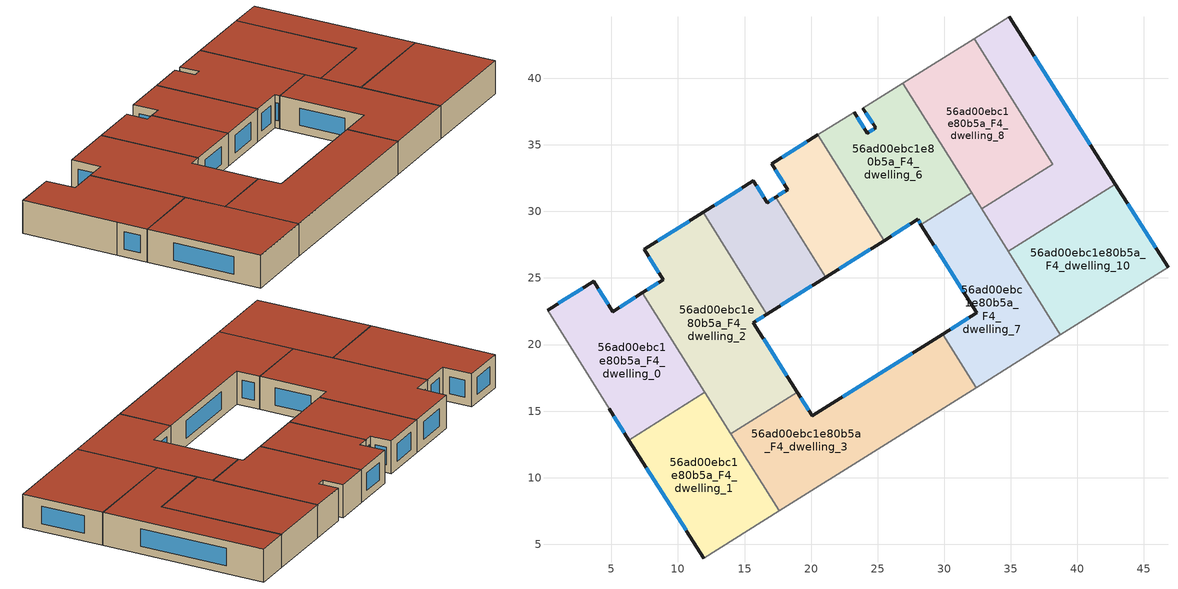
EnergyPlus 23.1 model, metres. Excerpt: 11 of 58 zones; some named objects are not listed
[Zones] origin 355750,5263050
56ad00ebc1e80b5a_F4_dwelling_0
 floor to 56ad00ebc1e80b5a_F3_dwelling_0 (EU_floor_Construction): 7.33,23.88 12.02,16.4 6.32,12.83 4.84,15.17 0.2,22.58 3.66,24.74 5.09,22.48 z12
 wall outside (EU_wall_Construction): 4.84,15.17 6.32,12.83 / 7.33,23.88 5.09,22.48 3.66,24.74 0.2,22.58 z12:15
 wall to 56ad00ebc1e80b5a_F4_dwelling_1 (EU_wall_Construction): 6.32,12.83 12.02,16.4 z12:15
 wall adiabatic (EU_wall_Construction): 0.2,22.58 4.84,15.17 z12:15
 wall to 56ad00ebc1e80b5a_F4_dwelling_2 (EU_wall_Construction): 12.02,16.4 7.33,23.88 z12:15
 window (EU_Window_Construction): 5.19,14.62 5.97,13.38 / 2.85,24.23 1.01,23.08 / 4.75,23.01 3.99,24.21 / 6.8,23.55 5.61,22.81 z12.7:14.3
 roof outside (EU_roof_Construction): 12.02,16.4 7.33,23.88 5.09,22.48 3.66,24.74 0.2,22.58 4.84,15.17 6.32,12.83 z15
56ad00ebc1e80b5a_F4_dwelling_1
 floor to 56ad00ebc1e80b5a_F3_dwelling_1 (EU_floor_Construction): 12.02,16.4 17.59,7.5 11.92,3.95 6.32,12.83 z12
 wall outside (EU_wall_Construction): 6.32,12.83 11.92,3.95 z12:15
 wall adiabatic (EU_wall_Construction): 11.92,3.95 17.59,7.5 z12:15
 wall to 56ad00ebc1e80b5a_F4_dwelling_3 (EU_wall_Construction): 17.59,7.5 13.96,13.3 z12:15
 wall to 56ad00ebc1e80b5a_F4_dwelling_2 (EU_wall_Construction): 13.96,13.3 12.02,16.4 z12:15
 window (EU_Window_Construction): 7.63,10.74 10.61,6.04 z12.7:14.3
 roof outside (EU_roof_Construction): 17.59,7.5 12.02,16.4 6.32,12.83 11.92,3.95 z15
56ad00ebc1e80b5a_F4_dwelling_10
 floor to 56ad00ebc1e80b5a_F3_dwelling_10 (EU_floor_Construction): 42.85,32.05 46.81,25.8 38.73,20.74 34.8,27.01 z12
 wall outside (EU_wall_Construction): 46.81,25.8 42.85,32.05 z12:15
 wall to 56ad00ebc1e80b5a_F4_dwelling_9 (EU_wall_Construction): 42.85,32.05 34.8,27.01 z12:15
 wall adiabatic (EU_wall_Construction): 38.73,20.74 46.81,25.8 z12:15
 wall to 56ad00ebc1e80b5a_F4_dwelling_7 (EU_wall_Construction): 34.8,27.01 38.73,20.74 z12:15
 window (EU_Window_Construction): 45.88,27.26 43.78,30.58 z12.7:14.3
 roof outside (EU_roof_Construction): 46.81,25.8 42.85,32.05 34.8,27.01 38.73,20.74 z15
56ad00ebc1e80b5a_F4_dwelling_2
 floor to 56ad00ebc1e80b5a_F3_dwelling_2 (EU_floor_Construction): 11.88,29.92 16.66,22.28 15.65,21.65 18.95,16.42 13.96,13.3 7.33,23.88 8.9,24.86 7.46,27.15 z12
 wall outside (EU_wall_Construction): 18.95,16.42 15.65,21.65 16.66,22.28 / 11.88,29.92 7.46,27.15 8.9,24.86 7.33,23.88 z12:15
 wall to 56ad00ebc1e80b5a_F4_dwelling_4 (EU_wall_Construction): 16.66,22.28 11.88,29.92 z12:15
 wall to 56ad00ebc1e80b5a_F4_dwelling_3 (EU_wall_Construction): 13.96,13.3 18.95,16.42 z12:15
 window (EU_Window_Construction): 15.89,21.8 16.43,22.13 / 18.18,17.65 16.43,20.42 / 8.53,24.63 7.7,24.11 / 7.79,26.61 8.56,25.4 / 10.84,29.27 8.49,27.8 z12.7:14.3
 roof outside (EU_roof_Construction): 18.95,16.42 15.65,21.65 16.66,22.28 11.88,29.92 7.46,27.15 8.9,24.86 7.33,23.88 13.96,13.3 z15
56ad00ebc1e80b5a_F4_dwelling_3
 floor to 56ad00ebc1e80b5a_F3_dwelling_3 (EU_floor_Construction): 29.89,20.77 32.39,16.77 17.59,7.5 13.96,13.3 18.95,16.42 20.08,14.64 z12
 wall outside (EU_wall_Construction): 29.89,20.77 20.08,14.64 18.95,16.42 z12:15
 wall to 56ad00ebc1e80b5a_F4_dwelling_7 (EU_wall_Construction): 32.39,16.77 29.89,20.77 z12:15
 wall adiabatic (EU_wall_Construction): 17.59,7.5 32.39,16.77 z12:15
 window (EU_Window_Construction): 19.81,15.06 19.21,16 / 27.58,19.33 22.38,16.08 z12.7:14.3
 roof outside (EU_roof_Construction): 32.39,16.77 29.89,20.77 20.08,14.64 18.95,16.42 13.96,13.3 17.59,7.5 z15
56ad00ebc1e80b5a_F4_dwelling_4
 floor to 56ad00ebc1e80b5a_F3_dwelling_4 (EU_floor_Construction): 17.34,31.07 21.1,25.06 16.66,22.28 11.88,29.92 15.67,32.29 16.7,30.67 z12
 wall outside (EU_wall_Construction): 16.66,22.28 21.1,25.06 / 17.34,31.07 16.7,30.67 15.67,32.29 11.88,29.92 z12:15
 wall to 56ad00ebc1e80b5a_F4_dwelling_5 (EU_wall_Construction): 21.1,25.06 17.34,31.07 z12:15
 window (EU_Window_Construction): 17.7,22.94 20.06,24.41 / 14.78,31.73 12.77,30.48 / 16.46,31.05 15.91,31.91 / 17.19,30.97 16.85,30.76 z12.7:14.3
 roof outside (EU_roof_Construction): 21.1,25.06 17.34,31.07 16.7,30.67 15.67,32.29 11.88,29.92 16.66,22.28 z15
56ad00ebc1e80b5a_F4_dwelling_5
 floor to 56ad00ebc1e80b5a_F3_dwelling_5 (EU_floor_Construction): 20.51,35.75 25.48,27.81 21.1,25.06 17.34,31.07 18.25,31.64 17.03,33.57 z12
 wall outside (EU_wall_Construction): 21.1,25.06 25.48,27.81 / 20.51,35.75 17.03,33.57 18.25,31.64 17.34,31.07 z12:15
 wall to 56ad00ebc1e80b5a_F4_dwelling_6 (EU_wall_Construction): 25.48,27.81 20.51,35.75 z12:15
 window (EU_Window_Construction): 22.13,25.71 24.45,27.16 / 18.04,31.5 17.55,31.2 / 17.32,33.12 17.96,32.09 / 19.69,35.24 17.85,34.08 z12.7:14.3
 roof outside (EU_roof_Construction): 25.48,27.81 20.51,35.75 17.03,33.57 18.25,31.64 17.34,31.07 21.1,25.06 z15
56ad00ebc1e80b5a_F4_dwelling_6
 floor to 56ad00ebc1e80b5a_F3_dwelling_6 (EU_floor_Construction): 26.89,39.64 32.05,31.39 28.25,29.01 28.01,29.4 25.48,27.81 20.51,35.75 23.22,37.45 24.22,35.87 24.84,36.27 23.88,37.76 z12
 wall outside (EU_wall_Construction): 23.88,37.76 24.84,36.27 24.22,35.87 23.22,37.45 / 25.48,27.81 28.01,29.4 28.25,29.01 z12:15
 wall adiabatic (EU_wall_Construction): 23.22,37.45 20.51,35.75 / 26.89,39.64 23.88,37.76 z12:15
 wall to 56ad00ebc1e80b5a_F4_dwelling_7 (EU_wall_Construction): 28.25,29.01 32.05,31.39 z12:15
 wall to 56ad00ebc1e80b5a_F4_dwelling_8 (EU_wall_Construction): 32.05,31.39 26.89,39.64 z12:15
 window (EU_Window_Construction): 23.98,36.24 23.46,37.08 / 24.7,36.18 24.36,35.97 / 24.11,37.41 24.62,36.62 / 28.07,29.31 28.2,29.1 / 26.07,28.18 27.42,29.02 z12.7:14.3
 roof outside (EU_roof_Construction): 32.05,31.39 26.89,39.64 23.88,37.76 24.84,36.27 24.22,35.87 23.22,37.45 20.51,35.75 25.48,27.81 28.01,29.4 28.25,29.01 z15
56ad00ebc1e80b5a_F4_dwelling_7
 floor to 56ad00ebc1e80b5a_F3_dwelling_7 (EU_floor_Construction): 32.05,31.39 38.73,20.74 32.39,16.77 29.89,20.77 32.44,22.37 28.25,29.01 z12
 wall outside (EU_wall_Construction): 28.25,29.01 32.44,22.37 29.89,20.77 z12:15
 wall adiabatic (EU_wall_Construction): 32.39,16.77 38.73,20.74 z12:15
 wall to 56ad00ebc1e80b5a_F4_dwelling_9 (EU_wall_Construction): 34.8,27.01 32.81,30.18 z12:15
 wall to 56ad00ebc1e80b5a_F4_dwelling_8 (EU_wall_Construction): 32.81,30.18 32.05,31.39 z12:15
 window (EU_Window_Construction): 31.84,22 30.49,21.15 / 29.24,27.45 31.46,23.93 z12.7:14.3
 roof outside (EU_roof_Construction): 38.73,20.74 32.05,31.39 28.25,29.01 32.44,22.37 29.89,20.77 32.39,16.77 z15
56ad00ebc1e80b5a_F4_dwelling_8
 floor to 56ad00ebc1e80b5a_F3_dwelling_8 (EU_floor_Construction): 32.25,42.98 38.16,33.54 32.81,30.18 26.89,39.64 z12
 wall to 56ad00ebc1e80b5a_F4_dwelling_9 (EU_wall_Construction): 32.81,30.18 38.16,33.54 32.25,42.98 z12:15
 wall adiabatic (EU_wall_Construction): 32.25,42.98 26.89,39.64 z12:15
 roof outside (EU_roof_Construction): 38.16,33.54 32.25,42.98 26.89,39.64 32.81,30.18 z15
56ad00ebc1e80b5a_F4_dwelling_9
 floor to 56ad00ebc1e80b5a_F3_dwelling_9 (EU_floor_Construction): 34.88,44.62 42.85,32.05 34.8,27.01 32.81,30.18 38.16,33.54 32.25,42.98 z12
 wall outside (EU_wall_Construction): 42.85,32.05 34.88,44.62 z12:15
 wall adiabatic (EU_wall_Construction): 34.88,44.62 32.25,42.98 z12:15
 window (EU_Window_Construction): 40.98,35 36.75,41.67 z12.7:14.3
 roof outside (EU_roof_Construction): 42.85,32.05 34.88,44.62 32.25,42.98 38.16,33.54 32.81,30.18 34.8,27.01 z15
[Building]
EU S2 Campaign: North Axis=0; Terrain=City; Solar Distribution=FullExterior
[Site:Location]
Budapest.Ferenc.Liszt.Intl.AP: Latitude=47.437; Longitude=19.256; Time Zone=1; Elevation=185
[SizingPeriod:WeatherFileDays]
AnnualSizingPeriod: Begin Month=1; Begin Day of Month=1; End Month=12; End Day of Month=31; Day of Week for Start Day=Monday; Use Weather File Daylight Saving Period=No; Use Weather File Rain and Snow Indicators=No
[MATERIAL]
EU_InternalMass_Material: Roughness=MediumRough; Thickness=0.1; Conductivity=1; Density=1800; Specific Heat=900; Thermal Absorptance=0.9; Solar Absorptance=0.7; Visible Absorptance=0.7
[MATERIAL:NOMASS] Roughness=MediumRough; Thermal Absorptance=0.9; Solar Absorptance=0.7; Visible Absorptance=0.7
Name | Thermal Resistance
EU_wall_NoMass | 0.832559
EU_roof_NoMass | 1.39638
EU_floor_NoMass | 0.872794
[WINDOWMATERIAL:SIMPLEGLAZINGSYSTEM]
EU_Window_SimpleGlazing: UFactor=2.79869; Solar Heat Gain Coefficient=0.75; Visible Transmittance=0.75
[CONSTRUCTION]
EU_wall_Construction: EU_wall_NoMass
EU_roof_Construction: EU_roof_NoMass
EU_floor_Construction: EU_floor_NoMass
EU_Window_Construction: EU_Window_SimpleGlazing
EU_InternalMass_Construction: EU_InternalMass_Material
[ZONE] Type=1; Multiplier=1; Ceiling Height=autocalculate; Floor Area=autocalculate; Part of Total Floor Area=Yes
Name | Volume
56ad00ebc1e80b5a_F4_dwelling_0; 56ad00ebc1e80b5a_F4_dwelling_9 | 211.201
56ad00ebc1e80b5a_F4_dwelling_1 | 211.216
56ad00ebc1e80b5a_F4_dwelling_10 | 211.165
56ad00ebc1e80b5a_F4_dwelling_2 | 284.892
56ad00ebc1e80b5a_F4_dwelling_3 | 284.901
56ad00ebc1e80b5a_F4_dwelling_4 | 137.043
56ad00ebc1e80b5a_F4_dwelling_5 | 137.954
56ad00ebc1e80b5a_F4_dwelling_6 | 211.184
56ad00ebc1e80b5a_F4_dwelling_7 | 211.195
56ad00ebc1e80b5a_F4_dwelling_8 | 211.198
[INTERNALMASS] Construction=EU_InternalMass_Construction
Name | Zone or ZoneList | Surface Area
56ad00ebc1e80b5a_F4_dwelling_0_EU_InternalMass | 56ad00ebc1e80b5a_F4_dwelling_0 | 70.4003
56ad00ebc1e80b5a_F4_dwelling_1_EU_InternalMass | 56ad00ebc1e80b5a_F4_dwelling_1 | 70.3989
56ad00ebc1e80b5a_F4_dwelling_2_EU_InternalMass | 56ad00ebc1e80b5a_F4_dwelling_2 | 94.9643
56ad00ebc1e80b5a_F4_dwelling_3_EU_InternalMass | 56ad00ebc1e80b5a_F4_dwelling_3 | 94.9614
56ad00ebc1e80b5a_F4_dwelling_4_EU_InternalMass | 56ad00ebc1e80b5a_F4_dwelling_4 | 45.6812
56ad00ebc1e80b5a_F4_dwelling_5_EU_InternalMass | 56ad00ebc1e80b5a_F4_dwelling_5 | 45.9846
56ad00ebc1e80b5a_F4_dwelling_6_EU_InternalMass | 56ad00ebc1e80b5a_F4_dwelling_6 | 70.394
56ad00ebc1e80b5a_F4_dwelling_7_EU_InternalMass | 56ad00ebc1e80b5a_F4_dwelling_7 | 70.4002
56ad00ebc1e80b5a_F4_dwelling_8_EU_InternalMass | 56ad00ebc1e80b5a_F4_dwelling_8 | 70.3995
56ad00ebc1e80b5a_F4_dwelling_9_EU_InternalMass | 56ad00ebc1e80b5a_F4_dwelling_9 | 70.4004
56ad00ebc1e80b5a_F4_dwelling_10_EU_InternalMass | 56ad00ebc1e80b5a_F4_dwelling_10 | 70.3911
[OTHEREQUIPMENT] Fuel Type=Electricity; Design Level Calculation Method=Watts/Area; Power per Zone Floor Area=1; Fraction Latent=0; Fraction Radiant=0; Fraction Lost=0; Carbon Dioxide Generation Rate=0; EndUse Subcategory=EU_Step8_InternalGains
Name | Zone or ZoneList or Space or SpaceList | Schedule
EU_Step8_InternalGain_56ad00ebc1e80b5a_F4_dwelling_0_f000 | 56ad00ebc1e80b5a_F4_dwelling_0 | EU_Step8_GainSchedule_56ad00ebc1e80b5a_F4_dwelling_0_f000
EU_Step8_InternalGain_56ad00ebc1e80b5a_F4_dwelling_1_f000 | 56ad00ebc1e80b5a_F4_dwelling_1 | EU_Step8_GainSchedule_56ad00ebc1e80b5a_F4_dwelling_1_f000
EU_Step8_InternalGain_56ad00ebc1e80b5a_F4_dwelling_2_f000 | 56ad00ebc1e80b5a_F4_dwelling_2 | EU_Step8_GainSchedule_56ad00ebc1e80b5a_F4_dwelling_2_f000
EU_Step8_InternalGain_56ad00ebc1e80b5a_F4_dwelling_3_f000 | 56ad00ebc1e80b5a_F4_dwelling_3 | EU_Step8_GainSchedule_56ad00ebc1e80b5a_F4_dwelling_3_f000
EU_Step8_InternalGain_56ad00ebc1e80b5a_F4_dwelling_4_f000 | 56ad00ebc1e80b5a_F4_dwelling_4 | EU_Step8_GainSchedule_56ad00ebc1e80b5a_F4_dwelling_4_f000
EU_Step8_InternalGain_56ad00ebc1e80b5a_F4_dwelling_5_f000 | 56ad00ebc1e80b5a_F4_dwelling_5 | EU_Step8_GainSchedule_56ad00ebc1e80b5a_F4_dwelling_5_f000
EU_Step8_InternalGain_56ad00ebc1e80b5a_F4_dwelling_6_f000 | 56ad00ebc1e80b5a_F4_dwelling_6 | EU_Step8_GainSchedule_56ad00ebc1e80b5a_F4_dwelling_6_f000
EU_Step8_InternalGain_56ad00ebc1e80b5a_F4_dwelling_7_f000 | 56ad00ebc1e80b5a_F4_dwelling_7 | EU_Step8_GainSchedule_56ad00ebc1e80b5a_F4_dwelling_7_f000
EU_Step8_InternalGain_56ad00ebc1e80b5a_F4_dwelling_8_f000 | 56ad00ebc1e80b5a_F4_dwelling_8 | EU_Step8_GainSchedule_56ad00ebc1e80b5a_F4_dwelling_8_f000
EU_Step8_InternalGain_56ad00ebc1e80b5a_F4_dwelling_9_f000 | 56ad00ebc1e80b5a_F4_dwelling_9 | EU_Step8_GainSchedule_56ad00ebc1e80b5a_F4_dwelling_9_f000
EU_Step8_InternalGain_56ad00ebc1e80b5a_F4_dwelling_10_f000 | 56ad00ebc1e80b5a_F4_dwelling_10 | EU_Step8_GainSchedule_56ad00ebc1e80b5a_F4_dwelling_10_f000
[ZONEVENTILATION:DESIGNFLOWRATE] Schedule=EU_AlwaysOn; Design Flow Rate Calculation Method=AirChanges/Hour; Air Changes per Hour=0.475469; Ventilation Type=Natural; Fan Pressure Rise=0; Fan Total Efficiency=1; Constant Term Coefficient=1; Temperature Term Coefficient=0; Velocity Term Coefficient=0; Velocity Squared Term Coefficient=0; Minimum Indoor Temperature=-100; Maximum Indoor Temperature=100; Delta Temperature=-100; Minimum Outdoor Temperature=-100; Maximum Outdoor Temperature=100; Maximum Wind Speed=40
Name | Zone or ZoneList or Space or SpaceList
EU_ConstantAir_56ad00ebc1e80b5a_F4_dwelling_0 | 56ad00ebc1e80b5a_F4_dwelling_0
EU_ConstantAir_56ad00ebc1e80b5a_F4_dwelling_1 | 56ad00ebc1e80b5a_F4_dwelling_1
EU_ConstantAir_56ad00ebc1e80b5a_F4_dwelling_2 | 56ad00ebc1e80b5a_F4_dwelling_2
EU_ConstantAir_56ad00ebc1e80b5a_F4_dwelling_3 | 56ad00ebc1e80b5a_F4_dwelling_3
EU_ConstantAir_56ad00ebc1e80b5a_F4_dwelling_4 | 56ad00ebc1e80b5a_F4_dwelling_4
EU_ConstantAir_56ad00ebc1e80b5a_F4_dwelling_5 | 56ad00ebc1e80b5a_F4_dwelling_5
EU_ConstantAir_56ad00ebc1e80b5a_F4_dwelling_6 | 56ad00ebc1e80b5a_F4_dwelling_6
EU_ConstantAir_56ad00ebc1e80b5a_F4_dwelling_7 | 56ad00ebc1e80b5a_F4_dwelling_7
EU_ConstantAir_56ad00ebc1e80b5a_F4_dwelling_8 | 56ad00ebc1e80b5a_F4_dwelling_8
EU_ConstantAir_56ad00ebc1e80b5a_F4_dwelling_9 | 56ad00ebc1e80b5a_F4_dwelling_9
EU_ConstantAir_56ad00ebc1e80b5a_F4_dwelling_10 | 56ad00ebc1e80b5a_F4_dwelling_10
[HVACTEMPLATE:ZONE:IDEALLOADSAIRSYSTEM] System Availability Schedule=EU_AlwaysOn; Maximum Heating Supply Air Temperature=50; Minimum Cooling Supply Air Temperature=13; Maximum Heating Supply Air Humidity Ratio=0.0156; Minimum Cooling Supply Air Humidity Ratio=0.0077; Heating Limit=NoLimit; Cooling Limit=NoLimit; Heating Availability Schedule=EU_AlwaysOn; Cooling Availability Schedule=EU_CoolingOff; Dehumidification Control Type=ConstantSensibleHeatRatio; Cooling Sensible Heat Ratio=0.7; Dehumidification Setpoint=60; Humidification Control Type=None; Humidification Setpoint=30; Outdoor Air Method=None; Outdoor Air Flow Rate per Person=0.00944; Outdoor Air Flow Rate per Zone Floor Area=0; Outdoor Air Flow Rate per Zone=0; Demand Controlled Ventilation Type=None; Outdoor Air Economizer Type=NoEconomizer; Heat Recovery Type=None; Sensible Heat Recovery Effectiveness=0.7; Latent Heat Recovery Effectiveness=0.65
Name | Template Thermostat
56ad00ebc1e80b5a_F4_dwelling_0 | EU_HeatOnly_56ad00ebc1e80b5a_F4_dwelling_0
56ad00ebc1e80b5a_F4_dwelling_1 | EU_HeatOnly_56ad00ebc1e80b5a_F4_dwelling_1
56ad00ebc1e80b5a_F4_dwelling_2 | EU_HeatOnly_56ad00ebc1e80b5a_F4_dwelling_2
56ad00ebc1e80b5a_F4_dwelling_3 | EU_HeatOnly_56ad00ebc1e80b5a_F4_dwelling_3
56ad00ebc1e80b5a_F4_dwelling_4 | EU_HeatOnly_56ad00ebc1e80b5a_F4_dwelling_4
56ad00ebc1e80b5a_F4_dwelling_5 | EU_HeatOnly_56ad00ebc1e80b5a_F4_dwelling_5
56ad00ebc1e80b5a_F4_dwelling_6 | EU_HeatOnly_56ad00ebc1e80b5a_F4_dwelling_6
56ad00ebc1e80b5a_F4_dwelling_7 | EU_HeatOnly_56ad00ebc1e80b5a_F4_dwelling_7
56ad00ebc1e80b5a_F4_dwelling_8 | EU_HeatOnly_56ad00ebc1e80b5a_F4_dwelling_8
56ad00ebc1e80b5a_F4_dwelling_9 | EU_HeatOnly_56ad00ebc1e80b5a_F4_dwelling_9
56ad00ebc1e80b5a_F4_dwelling_10 | EU_HeatOnly_56ad00ebc1e80b5a_F4_dwelling_10
[SIZING:ZONE] Zone Cooling Design Supply Air Temperature Input Method=SupplyAirTemperature; Zone Cooling Design Supply Air Temperature=13; Zone Heating Design Supply Air Temperature Input Method=SupplyAirTemperature; Zone Heating Design Supply Air Temperature=50; Zone Cooling Design Supply Air Humidity Ratio=0.008; Zone Heating Design Supply Air Humidity Ratio=0.008; Cooling Design Air Flow Method=DesignDay; Cooling Design Air Flow Rate=0; Cooling Minimum Air Flow per Zone Floor Area=0.000762; Cooling Minimum Air Flow=0; Cooling Minimum Air Flow Fraction=0.2; Heating Design Air Flow Method=DesignDay; Heating Design Air Flow Rate=0; Heating Maximum Air Flow per Zone Floor Area=0.002032; Heating Maximum Air Flow=0.141576; Heating Maximum Air Flow Fraction=0.3; Account for Dedicated Outdoor Air System=No; Dedicated Outdoor Air System Control Strategy=NeutralSupplyAir; Dedicated Outdoor Air Low Setpoint Temperature for Design=autosize; Dedicated Outdoor Air High Setpoint Temperature for Design=autosize; Zone Load Sizing Method=Sensible Load Only No Latent Load; Zone Latent Cooling Design Supply Air Humidity Ratio Input Method=HumidityRatioDifference; Zone Cooling Design Supply Air Humidity Ratio Difference=0.005; Zone Latent Heating Design Supply Air Humidity Ratio Input Method=HumidityRatioDifference; Zone Humidification Design Supply Air Humidity Ratio Difference=0.005
56ad00ebc1e80b5a_F4_dwelling_0; 56ad00ebc1e80b5a_F4_dwelling_1; 56ad00ebc1e80b5a_F4_dwelling_2; 56ad00ebc1e80b5a_F4_dwelling_3; 56ad00ebc1e80b5a_F4_dwelling_4; 56ad00ebc1e80b5a_F4_dwelling_5; 56ad00ebc1e80b5a_F4_dwelling_6; 56ad00ebc1e80b5a_F4_dwelling_7; 56ad00ebc1e80b5a_F4_dwelling_8; 56ad00ebc1e80b5a_F4_dwelling_9; 56ad00ebc1e80b5a_F4_dwelling_10
[SCHEDULE:CONSTANT]
Name | Hourly Value
EU_AlwaysOn | 1
EU_CoolingOff | 0
[SCHEDULE:FILE] Column Number=1; Rows to Skip at Top=0; Number of Hours of Data=8760; Column Separator=Comma; Interpolate to Timestep=No; Minutes per Item=60; Adjust Schedule for Daylight Savings=Yes
Name | File
EU_Step8_GainSchedule_56ad00ebc1e80b5a_F4_dwelling_0_f000 | ../../schedules/56ad00ebc1e80b5a/56ad00ebc1e80b5a_F4_dwelling_0_f000_gain.csv
EU_Step8_GainSchedule_56ad00ebc1e80b5a_F4_dwelling_1_f000 | ../../schedules/56ad00ebc1e80b5a/56ad00ebc1e80b5a_F4_dwelling_1_f000_gain.csv
EU_Step8_GainSchedule_56ad00ebc1e80b5a_F4_dwelling_2_f000 | ../../schedules/56ad00ebc1e80b5a/56ad00ebc1e80b5a_F4_dwelling_2_f000_gain.csv
EU_Step8_GainSchedule_56ad00ebc1e80b5a_F4_dwelling_3_f000 | ../../schedules/56ad00ebc1e80b5a/56ad00ebc1e80b5a_F4_dwelling_3_f000_gain.csv
EU_Step8_GainSchedule_56ad00ebc1e80b5a_F4_dwelling_4_f000 | ../../schedules/56ad00ebc1e80b5a/56ad00ebc1e80b5a_F4_dwelling_4_f000_gain.csv
EU_Step8_GainSchedule_56ad00ebc1e80b5a_F4_dwelling_5_f000 | ../../schedules/56ad00ebc1e80b5a/56ad00ebc1e80b5a_F4_dwelling_5_f000_gain.csv
EU_Step8_GainSchedule_56ad00ebc1e80b5a_F4_dwelling_6_f000 | ../../schedules/56ad00ebc1e80b5a/56ad00ebc1e80b5a_F4_dwelling_6_f000_gain.csv
EU_Step8_GainSchedule_56ad00ebc1e80b5a_F4_dwelling_7_f000 | ../../schedules/56ad00ebc1e80b5a/56ad00ebc1e80b5a_F4_dwelling_7_f000_gain.csv
EU_Step8_GainSchedule_56ad00ebc1e80b5a_F4_dwelling_8_f000 | ../../schedules/56ad00ebc1e80b5a/56ad00ebc1e80b5a_F4_dwelling_8_f000_gain.csv
EU_Step8_GainSchedule_56ad00ebc1e80b5a_F4_dwelling_9_f000 | ../../schedules/56ad00ebc1e80b5a/56ad00ebc1e80b5a_F4_dwelling_9_f000_gain.csv
EU_Step8_GainSchedule_56ad00ebc1e80b5a_F4_dwelling_10_f000 | ../../schedules/56ad00ebc1e80b5a/56ad00ebc1e80b5a_F4_dwelling_10_f000_gain.csv
